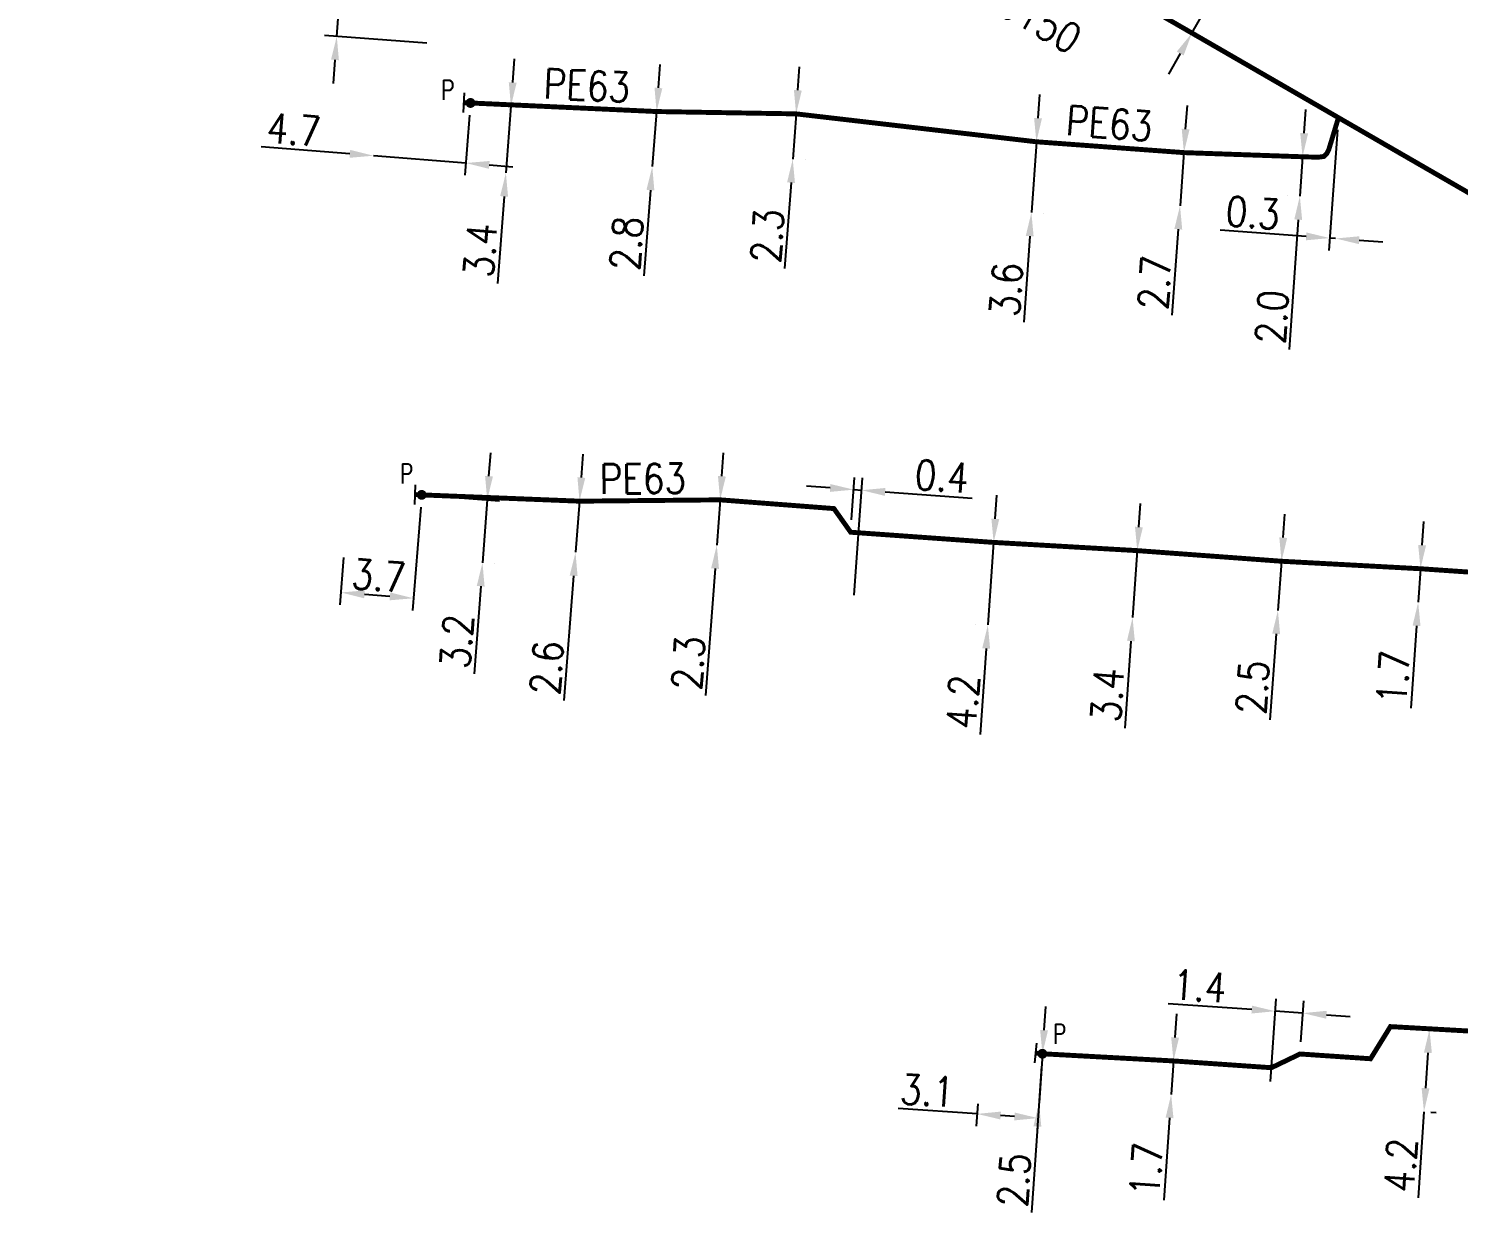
# Model space of a CAD drawing. Header units: millimetres. Extents: x 155997 to 157006, y 121209 to 122008.
# Drawn here: x 156542.3 to 156614.9, y 121602.2 to 121662.3 of the extents above; entities that cross this region are included whole.
import ezdxf
from ezdxf.enums import TextEntityAlignment as Align

# ---------------------------------------------------------------- set-up
doc = ezdxf.new("R2010")
doc.units = ezdxf.units.MM
doc.linetypes.add('L_25_AP', pattern=[2000, 1000, 1000])
doc.linetypes.add('L_25_PE', pattern=[2000, 1000, 1000])
doc.layers.get('0').update_dxf_attribs({"linetype": 'CONTINUOUS'})
for name, color, linetype in [('L_150', 1, 'CONTINUOUS'), ('L_300', 7, 'CONTINUOUS'), ('L_340', 7, 'CONTINUOUS')]:
    doc.layers.add(name, color=color, linetype=linetype)
doc.styles.add('G_ROMANS', font='ROMANS.SHX', dxfattribs={"width": 0.75})
doc.styles.get("Standard").update_dxf_attribs({"font": 'romans.shx', "width": 0.85})
doc.dimstyles.get("Standard").update_dxf_attribs({"dimtxt": 1.5, "dimasz": 1.2, "dimexe": 0.625, "dimexo": 0.625, "dimgap": 0.25, "dimtad": 1, "dimdec": 1, "dimzin": 0, "dimdsep": 46, "dimtxsty": 'Standard', "dimcen": -0.5, "dimadec": 0, "dimazin": 0, "dimtfac": 1, "dimtdec": 1, "dimtmove": 0, "dimatfit": 3, "dimfxl": 0, "dimtolj": 1, "dimtzin": 0, "dimarcsym": 0})

# ---------------------------------------------------------------- blocks, each defined once
blk = doc.blocks.new('L_340_07')
at = {"color": 0, "linetype": 'Continuous', "const_width": 0.25, "flags": 128}
blk.add_lwpolyline([(0, 0), (0.35, 0)], dxfattribs=at)
at = {"color": 0, "linetype": 'Continuous', "flags": 128}
blk.add_lwpolyline([(0.35, -0.5), (0.35, 0.5)], dxfattribs=at)
at = {"color": 0, "linetype": 'Continuous', "width": 0.75, "flags": 3}
for tag, p in [('DEF_LEG', (0.723, -3.465)), ('DEF_COUP', (0.723, -5.965)), ('DEF_TYPE', (0.723, -8.465))]:
    blk.add_attdef(tag, text='', height=1.2, dxfattribs=at).set_placement(p, align=Align.MIDDLE)
blk = doc.blocks.new('L_300_12')
at = {"color": 0, "linetype": 'Continuous', "const_width": 0.248, "flags": 128}
blk.add_lwpolyline([(-0.126, 0, 1), (0.126, 0, 1)], format="xyb", close=True, dxfattribs=at)
at = {"linetype": 'Continuous', "style": 'G_ROMANS', "width": 0.75}
blk.add_attdef('P', text='', height=1, dxfattribs=at).set_placement((0, 1.331), align=Align.MIDDLE_CENTER)
at = {"color": 0, "linetype": 'Continuous', "width": 0.75, "flags": 3}
for tag, p in [('DEF_LEG', (0, -5)), ('DEF_COUP', (0, -7.5)), ('DEF_TYPE', (0, -10))]:
    blk.add_attdef(tag, text='', height=1.2, dxfattribs=at).set_placement(p, align=Align.MIDDLE)
blk = doc.blocks.new('*D473')
at = {"layer": 'L_150', "color": 0, "linetype": 'Continuous', "lineweight": -2, "ltscale": 0.5, "transparency": 16777216}
for p, q in [((156609.059, 121675.419), (156611.782, 121680.156)), ((156601.374, 121662.048), (156608.461, 121674.378)), ((156607.92, 121674.69), (156607.92, 121674.69)), ((156600.776, 121661.008), (156600.178, 121659.967))]:
    blk.add_line(p, q, dxfattribs=at)
at = {"layer": 'L_150', "color": 0, "linetype": 'Continuous', "ltscale": 0.5, "transparency": 16777216}
for points in [[(156608.886, 121675.518), (156609.233, 121675.319), (156608.461, 121674.378)], [(156600.603, 121661.108), (156600.95, 121660.908), (156601.374, 121662.048)]]:
    blk.add_solid(points, dxfattribs=at)
at = {"layer": 'L_150', "color": 0, "linetype": 'Continuous', "ltscale": 0.5, "transparency": 16777216, "insert": (156609.853, 121678.806), "char_height": 1.5, "attachment_point": 5, "rotation": 60.10976}
blk.add_mtext('\\A1;13.4', dxfattribs=at)
blk = doc.blocks.new('*D486')
at = {"layer": 'L_150', "color": 0, "linetype": 'Continuous', "lineweight": -2, "ltscale": 0.5, "transparency": 16777216}
for p, q in [((156613.057, 121636.054), (156613.139, 121637.251)), ((156612.974, 121634.857), (156612.857, 121633.161)), ((156612.775, 121631.964), (156612.487, 121627.785))]:
    blk.add_line(p, q, dxfattribs=at)
at = {"layer": 'L_150', "color": 0, "linetype": 'Continuous', "ltscale": 0.5, "transparency": 16777216}
for points in [[(156612.857, 121636.068), (156613.256, 121636.041), (156612.974, 121634.857)], [(156612.575, 121631.978), (156612.974, 121631.95), (156612.857, 121633.161)]]:
    blk.add_solid(points, dxfattribs=at)
at = {"layer": 'L_150', "color": 0, "linetype": 'Continuous', "ltscale": 0.5, "transparency": 16777216, "insert": (156611.592, 121629.345), "char_height": 1.5, "attachment_point": 5, "rotation": 86.05481}
blk.add_mtext('\\A1;1.7', dxfattribs=at)
blk = doc.blocks.new('*D487')
at = {"layer": 'L_150', "color": 0, "linetype": 'Continuous', "lineweight": -2, "ltscale": 0.5, "transparency": 16777216}
for p, q in [((156606.007, 121636.435), (156606.095, 121637.632)), ((156605.919, 121635.238), (156605.736, 121632.745)), ((156605.648, 121631.548), (156605.329, 121627.188))]:
    blk.add_line(p, q, dxfattribs=at)
at = {"layer": 'L_150', "color": 0, "linetype": 'Continuous', "ltscale": 0.5, "transparency": 16777216}
for points in [[(156605.808, 121636.45), (156606.207, 121636.42), (156605.919, 121635.238)], [(156605.449, 121631.563), (156605.848, 121631.534), (156605.736, 121632.745)]]:
    blk.add_solid(points, dxfattribs=at)
at = {"layer": 'L_150', "color": 0, "linetype": 'Continuous', "ltscale": 0.5, "transparency": 16777216, "insert": (156604.447, 121628.843), "char_height": 1.5, "attachment_point": 5, "rotation": 85.80298}
blk.add_mtext('\\A1;2.5', dxfattribs=at)
blk = doc.blocks.new('*D488')
at = {"layer": 'L_150', "color": 0, "linetype": 'Continuous', "lineweight": -2, "ltscale": 0.5, "transparency": 16777216}
for p, q in [((156598.681, 121636.974), (156598.766, 121638.171)), ((156598.597, 121635.777), (156598.358, 121632.386)), ((156598.274, 121631.189), (156597.963, 121626.767))]:
    blk.add_line(p, q, dxfattribs=at)
at = {"layer": 'L_150', "color": 0, "linetype": 'Continuous', "ltscale": 0.5, "transparency": 16777216}
for points in [[(156598.482, 121636.988), (156598.881, 121636.96), (156598.597, 121635.777)], [(156598.075, 121631.203), (156598.474, 121631.175), (156598.358, 121632.386)]]:
    blk.add_solid(points, dxfattribs=at)
at = {"layer": 'L_150', "color": 0, "linetype": 'Continuous', "ltscale": 0.5, "transparency": 16777216, "insert": (156597.079, 121628.45), "char_height": 1.5, "attachment_point": 5, "rotation": 85.97371}
blk.add_mtext('\\A1;3.4', dxfattribs=at)
blk = doc.blocks.new('*D489')
at = {"layer": 'L_150', "color": 0, "linetype": 'Continuous', "lineweight": -2, "ltscale": 0.5, "transparency": 16777216}
for p, q in [((156591.391, 121637.391), (156591.475, 121638.588)), ((156590.683, 121636.238), (156590.683, 121636.238)), ((156591.307, 121636.194), (156591.012, 121632.004)), ((156590.388, 121632.048), (156590.388, 121632.048)), ((156590.927, 121630.807), (156590.621, 121626.446))]:
    blk.add_line(p, q, dxfattribs=at)
at = {"layer": 'L_150', "color": 0, "linetype": 'Continuous', "ltscale": 0.5, "transparency": 16777216}
for points in [[(156591.191, 121637.405), (156591.59, 121637.377), (156591.307, 121636.194)], [(156590.728, 121630.821), (156591.127, 121630.793), (156591.012, 121632.004)]]:
    blk.add_solid(points, dxfattribs=at)
at = {"layer": 'L_150', "color": 0, "linetype": 'Continuous', "ltscale": 0.5, "transparency": 16777216, "insert": (156589.734, 121628.098), "char_height": 1.5, "attachment_point": 5, "rotation": 85.97371}
blk.add_mtext('\\A1;4.2', dxfattribs=at)
blk = doc.blocks.new('*D425')
at = {"layer": 'L_150', "color": 0, "linetype": 'Continuous', "lineweight": -2, "ltscale": 0.5, "transparency": 16777216}
for p, q in [((156577.511, 121639.551), (156577.6, 121640.748)), ((156577.423, 121638.354), (156577.253, 121636.061)), ((156577.164, 121634.864), (156576.687, 121628.418))]:
    blk.add_line(p, q, dxfattribs=at)
at = {"layer": 'L_150', "color": 0, "linetype": 'Continuous', "ltscale": 0.5, "transparency": 16777216}
for points in [[(156577.312, 121639.566), (156577.711, 121639.536), (156577.423, 121638.354)], [(156576.965, 121634.879), (156577.364, 121634.849), (156577.253, 121636.061)]]:
    blk.add_solid(points, dxfattribs=at)
at = {"layer": 'L_150', "color": 0, "linetype": 'Continuous', "ltscale": 0.5, "transparency": 16777216, "insert": (156575.807, 121630.074), "char_height": 1.5, "attachment_point": 5, "rotation": 85.76762}
blk.add_mtext('\\A1;2.3', dxfattribs=at)
blk = doc.blocks.new('*D426')
at = {"layer": 'L_150', "color": 0, "linetype": 'Continuous', "lineweight": -2, "ltscale": 0.5, "transparency": 16777216}
for p, q in [((156570.378, 121639.483), (156570.472, 121640.68)), ((156570.284, 121638.287), (156570.081, 121635.695)), ((156569.987, 121634.499), (156569.491, 121628.172))]:
    blk.add_line(p, q, dxfattribs=at)
at = {"layer": 'L_150', "color": 0, "linetype": 'Continuous', "ltscale": 0.5, "transparency": 16777216}
for points in [[(156570.179, 121639.499), (156570.577, 121639.468), (156570.284, 121638.287)], [(156569.788, 121634.514), (156570.186, 121634.483), (156570.081, 121635.695)]]:
    blk.add_solid(points, dxfattribs=at)
at = {"layer": 'L_150', "color": 0, "linetype": 'Continuous', "ltscale": 0.5, "transparency": 16777216, "insert": (156568.618, 121629.831), "char_height": 1.5, "attachment_point": 5, "rotation": 85.51579}
blk.add_mtext('\\A1;2.6', dxfattribs=at)
blk = doc.blocks.new('*D427')
at = {"layer": 'L_340', "color": 0, "linetype": 'Continuous', "lineweight": -2, "transparency": 16777216}
for p, q in [((156565.689, 121639.552), (156565.779, 121640.749)), ((156562.897, 121638.559), (156566.222, 121638.309)), ((156565.599, 121638.356), (156565.358, 121635.165)), ((156565.981, 121635.118), (156565.981, 121635.118)), ((156565.268, 121633.968), (156564.932, 121629.515))]:
    blk.add_line(p, q, dxfattribs=at)
at = {"layer": 'L_340', "color": 0, "linetype": 'Continuous', "transparency": 16777216}
for points in [[(156565.49, 121639.567), (156565.889, 121639.537), (156565.599, 121638.356)], [(156565.068, 121633.983), (156565.467, 121633.953), (156565.358, 121635.165)]]:
    blk.add_solid(points, dxfattribs=at)
at = {"layer": 'L_340', "color": 0, "linetype": 'Continuous', "transparency": 16777216, "insert": (156564.054, 121631.171), "char_height": 1.5, "attachment_point": 5, "rotation": 85.68652}
blk.add_mtext('\\A1;3.2', dxfattribs=at)
blk = doc.blocks.new('*D428')
at = {"layer": 'L_340', "color": 0, "linetype": 'Continuous', "lineweight": -2, "transparency": 16777216}
for p, q in [((156562.225, 121637.983), (156561.809, 121632.736)), ((156558.311, 121635.431), (156558.12, 121633.029)), ((156560.662, 121633.454), (156559.366, 121633.557))]:
    blk.add_line(p, q, dxfattribs=at)
at = {"layer": 'L_340', "color": 0, "linetype": 'Continuous', "transparency": 16777216}
for points in [[(156559.382, 121633.756), (156559.35, 121633.358), (156558.17, 121633.652)], [(156560.678, 121633.654), (156560.646, 121633.255), (156561.858, 121633.359)]]:
    blk.add_solid(points, dxfattribs=at)
at = {"layer": 'L_340', "color": 0, "linetype": 'Continuous', "transparency": 16777216, "insert": (156560.093, 121634.502), "char_height": 1.5, "attachment_point": 5, "rotation": 355.46713}
blk.add_mtext('\\A1;3.7', dxfattribs=at)
blk = doc.blocks.new('*D430')
at = {"layer": 'L_150', "color": 0, "linetype": 'Continuous', "lineweight": -2, "ltscale": 0.5, "transparency": 16777216}
for p, q in [((156584.094, 121637.334), (156584.249, 121639.495)), ((156584.221, 121633.52), (156584.648, 121639.467)), ((156583.007, 121638.958), (156581.81, 121639.044)), ((156584.204, 121638.872), (156584.603, 121638.843)), ((156585.8, 121638.757), (156590.221, 121638.44))]:
    blk.add_line(p, q, dxfattribs=at)
at = {"layer": 'L_150', "color": 0, "linetype": 'Continuous', "ltscale": 0.5, "transparency": 16777216}
for points in [[(156583.021, 121639.157), (156582.993, 121638.758), (156584.204, 121638.872)], [(156585.814, 121638.957), (156585.785, 121638.558), (156584.603, 121638.843)]]:
    blk.add_solid(points, dxfattribs=at)
at = {"layer": 'L_150', "color": 0, "linetype": 'Continuous', "ltscale": 0.5, "transparency": 16777216, "insert": (156588.68, 121639.553), "char_height": 1.5, "attachment_point": 5, "rotation": 355.89352}
blk.add_mtext('\\A1;0.4', dxfattribs=at)
blk = doc.blocks.new('*D431')
at = {"layer": 'L_150', "color": 0, "linetype": 'Continuous', "lineweight": -2, "ltscale": 0.5, "transparency": 16777216}
for p, q in [((156607.07, 121656.965), (156607.152, 121658.162)), ((156606.364, 121655.811), (156606.364, 121655.811)), ((156606.987, 121655.768), (156606.85, 121653.773)), ((156606.226, 121653.816), (156606.226, 121653.816)), ((156606.767, 121652.575), (156606.313, 121645.993))]:
    blk.add_line(p, q, dxfattribs=at)
at = {"layer": 'L_150', "color": 0, "linetype": 'Continuous', "ltscale": 0.5, "transparency": 16777216}
for points in [[(156606.87, 121656.979), (156607.269, 121656.951), (156606.987, 121655.768)], [(156606.568, 121652.589), (156606.967, 121652.562), (156606.85, 121653.773)]]:
    blk.add_solid(points, dxfattribs=at)
at = {"layer": 'L_150', "color": 0, "linetype": 'Continuous', "ltscale": 0.5, "transparency": 16777216, "insert": (156605.425, 121647.644), "char_height": 1.5, "attachment_point": 5, "rotation": 86.05481}
blk.add_mtext('\\A1;2.0', dxfattribs=at)
blk = doc.blocks.new('*D432')
at = {"layer": 'L_150', "color": 0, "linetype": 'Continuous', "lineweight": -2, "ltscale": 0.5, "transparency": 16777216}
for p, q in [((156601.052, 121657.175), (156601.14, 121658.372)), ((156600.965, 121655.979), (156600.767, 121653.286)), ((156600.679, 121652.089), (156600.359, 121647.729))]:
    blk.add_line(p, q, dxfattribs=at)
at = {"layer": 'L_150', "color": 0, "linetype": 'Continuous', "ltscale": 0.5, "transparency": 16777216}
for points in [[(156600.853, 121657.19), (156601.252, 121657.161), (156600.965, 121655.979)], [(156600.48, 121652.104), (156600.879, 121652.074), (156600.767, 121653.286)]]:
    blk.add_solid(points, dxfattribs=at)
at = {"layer": 'L_150', "color": 0, "linetype": 'Continuous', "ltscale": 0.5, "transparency": 16777216, "insert": (156599.478, 121649.384), "char_height": 1.5, "attachment_point": 5, "rotation": 85.80298}
blk.add_mtext('\\A1;2.7', dxfattribs=at)
blk = doc.blocks.new('*D433')
at = {"layer": 'L_150', "color": 0, "linetype": 'Continuous', "lineweight": -2, "ltscale": 0.5, "transparency": 16777216}
for p, q in [((156593.559, 121657.726), (156593.643, 121658.923)), ((156593.475, 121656.529), (156593.222, 121652.938)), ((156594.098, 121656.485), (156594.098, 121656.485)), ((156593.845, 121652.894), (156593.845, 121652.894)), ((156593.138, 121651.741), (156592.831, 121647.38))]:
    blk.add_line(p, q, dxfattribs=at)
at = {"layer": 'L_150', "color": 0, "linetype": 'Continuous', "ltscale": 0.5, "transparency": 16777216}
for points in [[(156593.36, 121657.74), (156593.759, 121657.712), (156593.475, 121656.529)], [(156592.938, 121651.755), (156593.337, 121651.727), (156593.222, 121652.938)]]:
    blk.add_solid(points, dxfattribs=at)
at = {"layer": 'L_150', "color": 0, "linetype": 'Continuous', "ltscale": 0.5, "transparency": 16777216, "insert": (156591.945, 121649.032), "char_height": 1.5, "attachment_point": 5, "rotation": 85.97371}
blk.add_mtext('\\A1;3.6', dxfattribs=at)
blk = doc.blocks.new('*D434')
at = {"layer": 'L_150', "color": 0, "linetype": 'Continuous', "lineweight": -2, "ltscale": 0.5, "transparency": 16777216}
for p, q in [((156581.368, 121659.142), (156581.456, 121660.339)), ((156581.279, 121657.946), (156581.109, 121655.652)), ((156581.902, 121657.9), (156581.902, 121657.9)), ((156581.733, 121655.606), (156581.733, 121655.606)), ((156581.021, 121654.455), (156580.698, 121650.096))]:
    blk.add_line(p, q, dxfattribs=at)
at = {"layer": 'L_150', "color": 0, "linetype": 'Continuous', "ltscale": 0.5, "transparency": 16777216}
for points in [[(156581.168, 121659.157), (156581.567, 121659.128), (156581.279, 121657.946)], [(156580.821, 121654.47), (156581.22, 121654.44), (156581.109, 121655.652)]]:
    blk.add_solid(points, dxfattribs=at)
at = {"layer": 'L_150', "color": 0, "linetype": 'Continuous', "ltscale": 0.5, "transparency": 16777216, "insert": (156579.818, 121651.751), "char_height": 1.5, "attachment_point": 5, "rotation": 85.76762}
blk.add_mtext('\\A1;2.3', dxfattribs=at)
blk = doc.blocks.new('*D435')
at = {"layer": 'L_150', "color": 0, "linetype": 'Continuous', "lineweight": -2, "ltscale": 0.5, "transparency": 16777216}
for p, q in [((156574.291, 121659.26), (156574.384, 121660.457)), ((156574.197, 121658.064), (156573.978, 121655.273)), ((156573.884, 121654.076), (156573.542, 121649.718))]:
    blk.add_line(p, q, dxfattribs=at)
at = {"layer": 'L_150', "color": 0, "linetype": 'Continuous', "ltscale": 0.5, "transparency": 16777216}
for points in [[(156574.091, 121659.276), (156574.49, 121659.245), (156574.197, 121658.064)], [(156573.685, 121654.092), (156574.083, 121654.061), (156573.978, 121655.273)]]:
    blk.add_solid(points, dxfattribs=at)
at = {"layer": 'L_150', "color": 0, "linetype": 'Continuous', "ltscale": 0.5, "transparency": 16777216, "insert": (156572.669, 121651.377), "char_height": 1.5, "attachment_point": 5, "rotation": 85.51579}
blk.add_mtext('\\A1;2.8', dxfattribs=at)
blk = doc.blocks.new('*D436')
at = {"layer": 'L_340', "color": 0, "linetype": 'Continuous', "lineweight": -2, "transparency": 16777216}
for p, q in [((156566.893, 121659.541), (156566.983, 121660.737)), ((156565.375, 121658.452), (156567.426, 121658.297)), ((156566.803, 121658.344), (156566.547, 121654.954)), ((156566.457, 121653.757), (156566.123, 121649.338))]:
    blk.add_line(p, q, dxfattribs=at)
at = {"layer": 'L_340', "color": 0, "linetype": 'Continuous', "transparency": 16777216}
for points in [[(156566.694, 121659.556), (156567.092, 121659.526), (156566.803, 121658.344)], [(156566.257, 121653.772), (156566.656, 121653.742), (156566.547, 121654.954)]]:
    blk.add_solid(points, dxfattribs=at)
at = {"layer": 'L_340', "color": 0, "linetype": 'Continuous', "transparency": 16777216, "insert": (156565.248, 121651.024), "char_height": 1.5, "attachment_point": 5, "rotation": 85.68652}
blk.add_mtext('\\A1;3.4', dxfattribs=at)
blk = doc.blocks.new('*D437')
at = {"layer": 'L_340', "color": 0, "linetype": 'Continuous', "lineweight": -2, "transparency": 16777216}
for p, q in [((156564.702, 121657.876), (156564.461, 121654.828)), ((156558.628, 121655.917), (156554.118, 121656.274)), ((156564.51, 121655.451), (156559.825, 121655.822)), ((156565.706, 121655.356), (156566.903, 121655.261))]:
    blk.add_line(p, q, dxfattribs=at)
at = {"layer": 'L_340', "color": 0, "linetype": 'Continuous', "transparency": 16777216}
for points in [[(156558.644, 121656.116), (156558.613, 121655.717), (156559.825, 121655.822)], [(156565.722, 121655.555), (156565.69, 121655.156), (156564.51, 121655.451)]]:
    blk.add_solid(points, dxfattribs=at)
at = {"layer": 'L_340', "color": 0, "linetype": 'Continuous', "transparency": 16777216, "insert": (156555.778, 121657.146), "char_height": 1.5, "attachment_point": 5, "rotation": 355.46713}
blk.add_mtext('\\A1;4.7', dxfattribs=at)
blk = doc.blocks.new('*D438')
at = {"layer": 'L_150', "color": 0, "linetype": 'Continuous', "lineweight": -2, "ltscale": 0.5, "transparency": 16777216}
for p, q in [((156608.764, 121657.131), (156608.322, 121651.018)), ((156607.17, 121651.728), (156602.81, 121652.043)), ((156608.666, 121651.62), (156608.367, 121651.641)), ((156609.863, 121651.533), (156611.06, 121651.447))]:
    blk.add_line(p, q, dxfattribs=at)
at = {"layer": 'L_150', "color": 0, "linetype": 'Continuous', "ltscale": 0.5, "transparency": 16777216}
for points in [[(156607.185, 121651.927), (156607.156, 121651.528), (156608.367, 121651.641)], [(156609.878, 121651.733), (156609.849, 121651.334), (156608.666, 121651.62)]]:
    blk.add_solid(points, dxfattribs=at)
at = {"layer": 'L_150', "color": 0, "linetype": 'Continuous', "ltscale": 0.5, "transparency": 16777216, "insert": (156604.464, 121652.926), "char_height": 1.5, "attachment_point": 5, "rotation": 355.87075}
blk.add_mtext('\\A1;0.3', dxfattribs=at)
blk = doc.blocks.new('*D439')
at = {"layer": 'L_340', "color": 0, "linetype": 'Continuous', "lineweight": -2, "transparency": 16777216}
for p, q in [((156558.248, 121665.67), (156558.577, 121670.029)), ((156560.697, 121664.282), (156557.534, 121664.52)), ((156557.962, 121661.881), (156558.157, 121664.473)), ((156562.526, 121661.536), (156557.338, 121661.928)), ((156557.871, 121660.684), (156557.781, 121659.488))]:
    blk.add_line(p, q, dxfattribs=at)
at = {"layer": 'L_340', "color": 0, "linetype": 'Continuous', "transparency": 16777216}
for points in [[(156558.048, 121665.685), (156558.447, 121665.655), (156558.157, 121664.473)], [(156557.672, 121660.699), (156558.071, 121660.669), (156557.962, 121661.881)]]:
    blk.add_solid(points, dxfattribs=at)
at = {"layer": 'L_340', "color": 0, "linetype": 'Continuous', "transparency": 16777216, "insert": (156557.46, 121668.523), "char_height": 1.5, "attachment_point": 5, "rotation": 85.68378}
blk.add_mtext('\\A1;2.6', dxfattribs=at)
blk = doc.blocks.new('*D679')
at = {"layer": 'L_340', "color": 0, "linetype": 'Continuous', "lineweight": -2, "transparency": 16777216}
for p, q in [((156593.74, 121609.615), (156593.514, 121606.349)), ((156590.465, 121607.186), (156586.467, 121607.462)), ((156590.5, 121607.703), (156590.422, 121606.563)), ((156592.36, 121607.056), (156591.662, 121607.104))]:
    blk.add_line(p, q, dxfattribs=at)
at = {"layer": 'L_340', "color": 0, "linetype": 'Continuous', "transparency": 16777216}
for points in [[(156591.676, 121607.303), (156591.648, 121606.904), (156590.465, 121607.186)], [(156592.374, 121607.255), (156592.346, 121606.856), (156593.557, 121606.973)]]:
    blk.add_solid(points, dxfattribs=at)
at = {"layer": 'L_340', "color": 0, "linetype": 'Continuous', "transparency": 16777216, "insert": (156587.936, 121608.363), "char_height": 1.5, "attachment_point": 5, "rotation": 356.05198}
blk.add_mtext('\\A1;3.1', dxfattribs=at)
blk = doc.blocks.new('*D680')
at = {"layer": 'L_340', "color": 0, "linetype": 'Continuous', "lineweight": -2, "transparency": 16777216}
for p, q in [((156593.865, 121611.436), (156593.948, 121612.633)), ((156593.783, 121610.238), (156593.61, 121607.744)), ((156593.528, 121606.547), (156593.227, 121602.186))]:
    blk.add_line(p, q, dxfattribs=at)
at = {"layer": 'L_340', "color": 0, "linetype": 'Continuous', "transparency": 16777216}
for points in [[(156593.666, 121611.449), (156594.065, 121611.422), (156593.783, 121610.238)], [(156593.328, 121606.561), (156593.727, 121606.533), (156593.61, 121607.744)]]:
    blk.add_solid(points, dxfattribs=at)
at = {"layer": 'L_340', "color": 0, "linetype": 'Continuous', "transparency": 16777216, "insert": (156592.338, 121603.837), "char_height": 1.5, "attachment_point": 5, "rotation": 86.05198}
blk.add_mtext('\\A1;2.5', dxfattribs=at)
blk = doc.blocks.new('*D681')
at = {"layer": 'L_150', "color": 0, "linetype": 'Continuous', "lineweight": -2, "transparency": 16777216}
for p, q in [((156600.518, 121611.071), (156600.6, 121612.268)), ((156600.435, 121609.874), (156600.318, 121608.178)), ((156600.235, 121606.98), (156599.947, 121602.801))]:
    blk.add_line(p, q, dxfattribs=at)
at = {"layer": 'L_150', "color": 0, "linetype": 'Continuous', "transparency": 16777216}
for points in [[(156600.318, 121611.084), (156600.717, 121611.057), (156600.435, 121609.874)], [(156600.036, 121606.994), (156600.435, 121606.967), (156600.318, 121608.178)]]:
    blk.add_solid(points, dxfattribs=at)
at = {"layer": 'L_150', "color": 0, "linetype": 'Continuous', "transparency": 16777216, "insert": (156599.052, 121604.361), "char_height": 1.5, "attachment_point": 5, "rotation": 86.05198}
blk.add_mtext('\\A1;1.7', dxfattribs=at)
blk = doc.blocks.new('*D682')
at = {"layer": 'L_150', "color": 0, "linetype": 'Continuous', "lineweight": -2, "transparency": 16777216}
for p, q in [((156604.408, 121612.48), (156600.168, 121612.773)), ((156605.358, 121608.827), (156605.648, 121613.021)), ((156607.002, 121612.301), (156605.605, 121612.398)), ((156606.901, 121610.851), (156607.045, 121612.925)), ((156608.199, 121612.219), (156609.396, 121612.136))]:
    blk.add_line(p, q, dxfattribs=at)
at = {"layer": 'L_150', "color": 0, "linetype": 'Continuous', "transparency": 16777216}
for points in [[(156604.422, 121612.68), (156604.394, 121612.281), (156605.605, 121612.398)], [(156608.213, 121612.418), (156608.185, 121612.019), (156607.002, 121612.301)]]:
    blk.add_solid(points, dxfattribs=at)
at = {"layer": 'L_150', "color": 0, "linetype": 'Continuous', "transparency": 16777216, "insert": (156601.758, 121613.666), "char_height": 1.5, "attachment_point": 5, "rotation": 356.05198}
blk.add_mtext('\\A1;1.4', dxfattribs=at)
blk = doc.blocks.new('*D683')
at = {"layer": 'L_150', "color": 0, "linetype": 'Continuous', "lineweight": -2, "transparency": 16777216}
for p, q in [((156612.072, 121611.575), (156614.056, 121611.441)), ((156613.351, 121610.286), (156613.23, 121608.49)), ((156613.149, 121607.293), (156612.854, 121602.931)), ((156613.498, 121607.269), (156613.772, 121607.25))]:
    blk.add_line(p, q, dxfattribs=at)
at = {"layer": 'L_150', "color": 0, "linetype": 'Continuous', "transparency": 16777216}
for points in [[(156613.151, 121610.299), (156613.551, 121610.272), (156613.432, 121611.483)], [(156613.03, 121608.503), (156613.429, 121608.476), (156613.149, 121607.293)]]:
    blk.add_solid(points, dxfattribs=at)
at = {"layer": 'L_150', "color": 0, "linetype": 'Continuous', "transparency": 16777216, "insert": (156611.963, 121604.581), "char_height": 1.5, "attachment_point": 5, "rotation": 86.13276}
blk.add_mtext('\\A1;4.2', dxfattribs=at)

msp = doc.modelspace()

# ---------------------------------------------------------------- linework, layer by layer
at = {"layer": 'L_150', "linetype": 'L_25_AP', "ltscale": 0.5, "const_width": 0.25, "flags": 128}
msp.add_lwpolyline([(156416.129, 121754.432), (156416.624, 121754.363), (156417.076, 121754.299), (156417.775, 121754.98), (156422.171, 121754.341), (156431.789, 121752.956), (156436.764, 121752.253), (156444.903, 121751.103), (156444.903, 121751.103), (156445.65, 121750.753), (156451.044, 121748.228), (156460.155, 121743.042), (156462.524, 121741.594), (156470.951, 121736.8), (156477.606, 121733.015), (156491.696, 121724.958), (156493.366, 121724.002), (156510.063, 121714.285), (156524.651, 121705.895), (156528.037, 121703.947), (156536.241, 121699.136), (156538.939, 121697.577), (156547.633, 121692.549), (156563.977, 121683.406), (156566.843, 121681.803), (156576.274, 121676.527), (156598.401, 121663.761), (156601.374, 121662.048), (156608.809, 121657.754), (156624.389, 121648.761), (156649.085, 121634.832), (156651.044, 121633.727), (156653.882, 121632.129), (156653.882, 121632.129), (156653.882, 121632.129), (156653.882, 121632.129), (156664.074, 121625.548), (156670.52, 121622.878)], dxfattribs=at)
at = {"layer": 'L_150', "linetype": 'L_25_PE', "ltscale": 0.5, "const_width": 0.25}
for points in [[(156608.809, 121657.754), (156608.809, 121657.754), (156608.32, 121656.135), (156608.226, 121655.947), (156608.065, 121655.783), (156607.769, 121655.745), (156606.987, 121655.768), (156600.965, 121655.979), (156593.475, 121656.529), (156581.279, 121657.946), (156574.197, 121658.064), (156564.752, 121658.499)], [(156562.274, 121638.606), (156570.284, 121638.287), (156577.423, 121638.354), (156583.199, 121637.911), (156584.049, 121636.711), (156591.307, 121636.194), (156598.597, 121635.777), (156605.919, 121635.238), (156612.974, 121634.857), (156618.011, 121634.51), (156619.948, 121633.559), (156622.335, 121633.388), (156629.93, 121632.85), (156636.891, 121632.45), (156643.821, 121632.258), (156646.988, 121632.348), (156647.779, 121632.544), (156648.517, 121632.973), (156649.017, 121633.891), (156649.085, 121634.832)]]:
    msp.add_lwpolyline(points, dxfattribs=at)
at = {"layer": 'L_150', "linetype": 'L_25_PE', "ltscale": 0.5, "const_width": 0.25, "flags": 128}
msp.add_lwpolyline([(156593.783, 121610.238), (156600.435, 121609.874), (156605.407, 121609.53), (156606.858, 121610.227), (156610.439, 121609.985), (156611.448, 121611.617), (156611.448, 121611.617), (156620.225, 121611.121), (156631.617, 121610.328), (156638.907, 121609.747), (156646.908, 121609.183)], dxfattribs=at)

# ---------------------------------------------------------------- block references
at = {"layer": 'L_300'}
ref = msp.add_blockref('L_300_12', (156564.752, 121658.499), dxfattribs=dict(at, rotation=60.26085756137437))
ref.add_attrib('P', 'P', dxfattribs={"layer": '0', "linetype": 'Continuous', "height": 1, "style": 'G_ROMANS', "width": 0.75}).set_placement((156563.596, 121659.159), align=Align.MIDDLE_CENTER)
ref = msp.add_blockref('L_300_12', (156562.274, 121638.606), dxfattribs=dict(at, rotation=35.57667359295347))
ref.add_attrib('P', 'P', dxfattribs={"layer": '0', "linetype": 'Continuous', "height": 1, "style": 'G_ROMANS', "width": 0.75}).set_placement((156561.5, 121639.689), align=Align.MIDDLE_CENTER)
ref = msp.add_blockref('L_300_12', (156593.783, 121610.238), dxfattribs=dict(at, rotation=319.426652648007))
ref.add_attrib('P', 'P', dxfattribs={"layer": '0', "linetype": 'Continuous', "height": 1, "style": 'G_ROMANS', "width": 0.75}).set_placement((156594.648, 121611.249), align=Align.MIDDLE_CENTER)
at = {"layer": 'L_340'}
for p, rotation in [((156564.752, 121658.499), 177.363245446746), ((156562.274, 121638.606), 177.2164477093953)]:
    msp.add_blockref('L_340_07', p, dxfattribs=dict(at, rotation=rotation))
at = {"layer": 'L_340', "linetype": 'Continuous', "rotation": 174.6901905932738}
msp.add_blockref('L_340_07', (156593.783, 121610.238), dxfattribs=at)

# ---------------------------------------------------------------- texts
at = {"layer": 'L_150', "linetype": 'Continuous', "ltscale": 0.5, "width": 0.85}
for s, rotation, p in [('AC150', 330.01652, (156590.486, 121663.631)), ('PE63', 357.36325, (156568.447, 121658.737)), ('PE63', 355.79876, (156594.944, 121656.878)), ('PE63', 0.54084, (156571.321, 121638.659))]:
    msp.add_text(s, height=1.5, rotation=rotation, dxfattribs=at).set_placement(p)

# ---------------------------------------------------------------- dimensions: what is measured, and where the dimension line sits
at = {"layer": 'L_150', "linetype": 'Continuous', "ltscale": 0.5}
dim = msp.add_linear_dim(base=(156608.461, 121674.378), p1=(156601.374, 121662.048), p2=(156608.461, 121674.378), angle=240.10976, text='13.4', dimstyle='Standard', override={"dimatfit": 0}, dxfattribs=at)
dim.commit()
dim.dimension.update_dxf_attribs({"geometry": '*D473', "text_midpoint": (156610.72, 121678.307), "dimtype": 160})
for base, p1, p2, angle, picture, middle in [((156573.978, 121655.273), (156574.197, 121658.064), (156573.978, 121655.273), 85.51579, '*D435', (156573.666, 121651.299)), ((156581.109, 121655.652), (156581.279, 121657.946), (156581.109, 121655.652), 85.76762, '*D434', (156580.815, 121651.677)), ((156593.222, 121652.938), (156593.475, 121656.529), (156593.222, 121652.938), 85.97371, '*D433', (156592.942, 121648.962)), ((156600.767, 121653.286), (156600.965, 121655.979), (156600.767, 121653.286), 85.80298, '*D432', (156600.475, 121649.311)), ((156606.85, 121653.773), (156606.987, 121655.768), (156606.85, 121653.773), 86.05481, '*D431', (156606.422, 121647.575)), ((156608.666, 121651.62), (156608.809, 121657.754), (156608.666, 121651.62), 175.87075, '*D438', (156604.392, 121651.928)), ((156570.081, 121635.695), (156570.284, 121638.287), (156570.081, 121635.695), 85.51579, '*D426', (156569.615, 121629.753)), ((156577.253, 121636.061), (156577.423, 121638.354), (156577.253, 121636.061), 85.76762, '*D425', (156576.804, 121630)), ((156584.603, 121638.843), (156584.049, 121636.711), (156584.176, 121632.897), 175.89352, '*D430', (156588.609, 121638.556)), ((156591.012, 121632.004), (156591.307, 121636.194), (156591.012, 121632.004), 85.97371, '*D489', (156590.732, 121628.028)), ((156598.358, 121632.386), (156598.597, 121635.777), (156598.358, 121632.386), 85.97371, '*D488', (156598.076, 121628.38)), ((156605.736, 121632.745), (156605.919, 121635.238), (156605.736, 121632.745), 85.80298, '*D487', (156605.445, 121628.77)), ((156612.857, 121633.161), (156612.974, 121634.857), (156612.857, 121633.161), 86.05481, '*D486', (156612.589, 121629.276))]:
    dim = msp.add_linear_dim(base=base, p1=p1, p2=p2, angle=angle, dimstyle='Standard', override={"dimatfit": 0}, dxfattribs=at)
    dim.commit()
    dim.dimension.update_dxf_attribs({"geometry": picture, "text_midpoint": middle, "dimtype": 160})
at = {"layer": 'L_150', "linetype": 'Continuous'}
for base, p1, p2, angle, picture, middle in [((156605.605, 121612.398), (156606.858, 121610.227), (156605.315, 121608.204), 356.05198, '*D682', (156601.689, 121612.668)), ((156600.318, 121608.178), (156600.435, 121609.874), (156600.318, 121608.178), 86.05198, '*D681', (156600.05, 121604.292)), ((156613.149, 121607.293), (156611.448, 121611.617), (156612.875, 121607.311), 86.13276, '*D683', (156612.961, 121604.513))]:
    dim = msp.add_linear_dim(base=base, p1=p1, p2=p2, angle=angle, dimstyle='Standard', dxfattribs=at)
    dim.commit()
    dim.dimension.update_dxf_attribs({"geometry": picture, "text_midpoint": middle, "dimtype": 160})
at = {"layer": 'L_340', "linetype": 'Continuous'}
for base, p1, p2, angle, picture, middle in [((156557.962, 121661.881), (156561.321, 121664.235), (156563.149, 121661.489), 85.68378, '*D439', (156558.457, 121668.448)), ((156566.547, 121654.954), (156564.752, 121658.499), (156566.547, 121654.954), 85.68652, '*D436', (156566.245, 121650.949)), ((156559.825, 121655.822), (156564.752, 121658.499), (156559.825, 121655.822), 355.46713, '*D437', (156555.699, 121656.149)), ((156565.358, 121635.165), (156562.274, 121638.606), (156565.358, 121635.165), 85.68652, '*D427', (156565.051, 121631.096)), ((156558.17, 121633.652), (156562.274, 121638.606), (156558.36, 121636.054), 355.46713, '*D428', (156560.014, 121633.506))]:
    dim = msp.add_linear_dim(base=base, p1=p1, p2=p2, angle=angle, dimstyle='Standard', override={"dimatfit": 0}, dxfattribs=at)
    dim.commit()
    dim.dimension.update_dxf_attribs({"geometry": picture, "text_midpoint": middle, "dimtype": 160})
for base, p2, angle, picture, middle in [((156593.61, 121607.744), (156593.61, 121607.744), 86.05198, '*D680', (156593.336, 121603.768)), ((156590.465, 121607.186), (156590.543, 121608.327), 356.05198, '*D679', (156587.867, 121607.366))]:
    dim = msp.add_linear_dim(base=base, p1=(156593.783, 121610.238), p2=p2, angle=angle, dimstyle='Standard', dxfattribs=at)
    dim.commit()
    dim.dimension.update_dxf_attribs({"geometry": picture, "text_midpoint": middle, "dimtype": 160})

doc.saveas('drawing.dxf')
